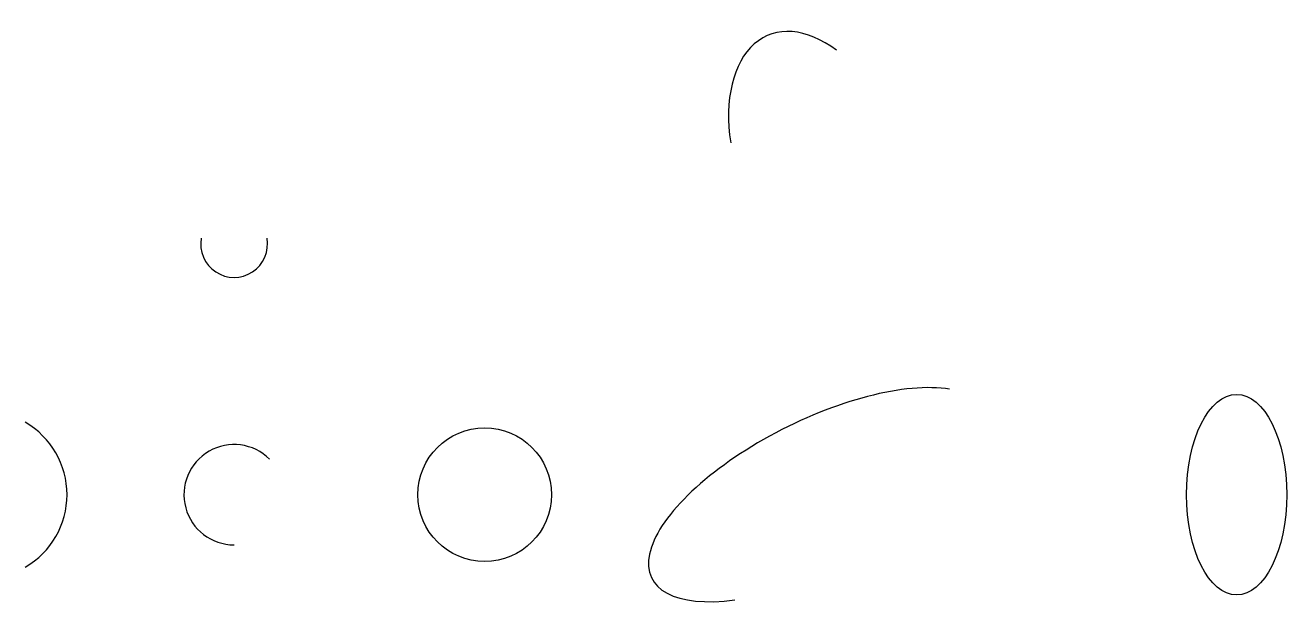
# Model space of a CAD drawing. Extents: x 5 to 156, y -14 to 56.
import ezdxf

# ---------------------------------------------------------------- set-up
doc = ezdxf.new("R2010")
doc.units = 0

msp = doc.modelspace()

# ---------------------------------------------------------------- linework, layer by layer
msp.add_circle((60, 0), 8)
for centre, radius, start, end in [((30, 30), 4, 170, 10), ((0, 0), 10, 300, 60), ((30, 0), 6, 45, 270)]:
    msp.add_arc(centre, radius, start, end)
for centre, major_axis, ratio, start_param, end_param in [((100, 40), (-6, 15), 0.6, 5.5, 1.2), ((100, 0), (20, 10), 0.4, 0.5, 4)]:
    msp.add_ellipse(centre, major_axis=major_axis, ratio=ratio, start_param=start_param, end_param=end_param)
msp.add_ellipse((150, 0), major_axis=(0, 12), ratio=0.5)

doc.saveas('drawing.dxf')
